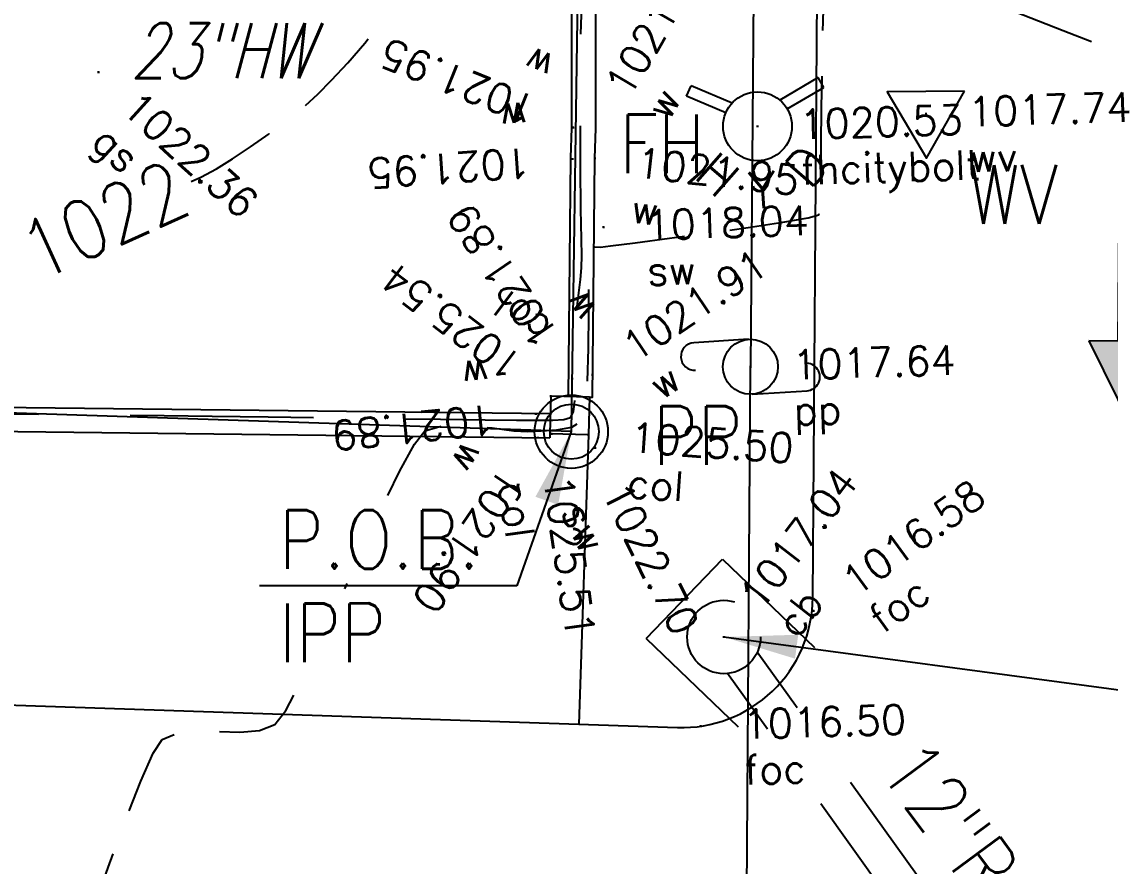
# Model space of a CAD drawing. Extents: x 1086 to 1385, y 787 to 1056.
# Drawn here: x 1289.4 to 1319.08, y 850.3 to 873.32 of the extents above; entities that cross this region are included whole.
import ezdxf
from ezdxf.enums import TextEntityAlignment as Align

# ---------------------------------------------------------------- set-up
doc = ezdxf.new("R2010")
doc.units = 0
doc.header["$LTSCALE"] = 20
doc.header["$MEASUREMENT"] = 0
doc.header["$PDMODE"] = 2
doc.header["$PDSIZE"] = 0.025
for name, pattern in [('DASHED2', [0.375, 0.25, -0.125]), ('HIDDEN', [0.375, 0.25, -0.125]), ('HIDDEN2', [0.1875, 0.125, -0.0625]), ('HIDDENX2', [0.75, 0.5, -0.25])]:
    doc.linetypes.add(name, pattern=pattern)
doc.layers.get('0').update_dxf_attribs({"linetype": 'CONTINUOUS'})
for name, color, linetype in [('CONC', 8, 'CONTINUOUS'), ('CONT-LBLS', 2, 'HIDDENX2'), ('CONT-MJR', 41, 'HIDDEN'), ('CONT-MNR', 35, 'HIDDEN2'), ('CURB', 1, 'CONTINUOUS'), ('DESC', 2, 'CONTINUOUS'), ('ELEV', 6, 'CONTINUOUS'), ('PL', 5, 'CONTINUOUS'), ('POW', 4, 'POWERLINE'), ('PTS', 2, 'CONTINUOUS'), ('PTS-GS', 6, 'CONTINUOUS'), ('STORM', 4, 'DASHED2'), ('TEXTM', 2, 'CONTINUOUS'), ('TREE-LBLS', 1, 'CONTINUOUS'), ('WALL', 191, 'CONTINUOUS'), ('WATER', 21, 'CONTINUOUS')]:
    doc.layers.add(name, color=color, linetype=linetype)
doc.styles.add('L60', font='simplex.shx', dxfattribs={"width": 0.75, "oblique": 15, "height": 1.5})
doc.styles.add('L80', font='simplex.shx', dxfattribs={"width": 0.85, "height": 1.6})
doc.styles.add('S6', font='SIMPLEX', dxfattribs={"height": 0.083333})
doc.styles.add('SHR', font='SIMPLEX', dxfattribs={"height": 1})
doc.styles.get("Standard").update_dxf_attribs({"font": 'ROMANS'})
doc.linetypes.add('POWERLINE', pattern='A,0.9,-0.27,["/\\/\\/\\/",STANDARD,S=0.05,R=0,X=-0.28,Y=-0.02],-0.1', length=1.27)
doc.dimstyles.get("Standard").update_dxf_attribs({"dimtxt": 0.18, "dimasz": 0.18, "dimexe": 0.18, "dimexo": 0.0625, "dimgap": 0.09, "dimtad": 0, "dimtih": 1, "dimtoh": 1, "dimdec": 4, "dimzin": 0, "dimtxsty": 'STANDARD', "dimcen": 0.09, "dimazin": 3, "dimtfac": 1, "dimtdec": 4, "dimtofl": 0, "dimtmove": 0, "dimatfit": 3, "dimtolj": 1, "dimtzin": 0})

# ---------------------------------------------------------------- blocks, each defined once
blk = doc.blocks.new('POINT')
blk.add_point((0, 0))
at = {"layer": 'DESC', "style": 'S6'}
blk.add_attdef('DESC', (0.1191, -0.1698), '', height=0.0833, dxfattribs=at)
at = {"layer": 'ELEV', "style": 'S6'}
blk.add_attdef('ELEV', (0.1191, -0.0403), '', height=0.0833, dxfattribs=at)
blk = doc.blocks.new('TF')
for p, q in [((0.1612, 0.0201), (0.1612, 0.0601)), ((0.1612, 0.0601), (0.2812, 0.0001)), ((0.0012, -0.0199), (0.0012, 0.0201)), ((0.0012, 0.0201), (0.1612, 0.0201)), ((0.1612, -0.0599), (0.2812, 0.0001)), ((0.1612, -0.0199), (0.0012, -0.0199)), ((0.1612, -0.0199), (0.1612, -0.0599))]:
    blk.add_line(p, q)
for points in [[(0.1612, -0.0599), (0.1612, 0.0601), (0.2812, 0.0001), (0.1612, 0.0601)], [(0.0012, 0.0201), (0.0012, -0.0199), (0.1612, 0.0201), (0.1612, -0.0199)]]:
    blk.add_solid(points)
blk = doc.blocks.new('IP')
for radius in [0.05, 0.0375]:
    blk.add_circle((0, 0), radius)
blk = doc.blocks.new('E_HYD')
for p, q in [((-0.0938, 0.0469), (-0.0868, 0.0609)), ((-0.0325, 0.0337), (-0.0868, 0.0609)), ((0.0868, 0.0609), (0.0325, 0.0337)), ((0.0938, 0.0469), (0.0868, 0.0609)), ((-0.0419, 0.021), (-0.0938, 0.0469)), ((0.0419, 0.021), (0.0938, 0.0469))]:
    blk.add_line(p, q)
blk.add_circle((0, 0), 0.0469)
at = {"style": 'SHR'}
for s, rotation, p in [('H', 315, (-0.0761, -0.08)), ('D', 45, (0.0812, -0.0762))]:
    blk.add_text(s, height=0.05, rotation=rotation, dxfattribs=at).set_placement(p, align=Align.CENTER)
blk.add_text('Y', height=0.05, dxfattribs=at).set_placement((0.0014, -0.1119), align=Align.CENTER)
blk = doc.blocks.new('U_POLE')
for p, q in [((0, 0.0375), (-0.075, 0.0375)), ((0, -0.0375), (0.075, -0.0375))]:
    blk.add_line(p, q)
blk.add_circle((0, 0), 0.0375)
for centre, start, end in [((-0.075, 0.01875), 90, 270), ((0.075, -0.01875), 270, 90)]:
    blk.add_arc(centre, 0.01875, start, end)

msp = doc.modelspace()

# ---------------------------------------------------------------- linework, layer by layer
at = {"layer": 'CONC'}
msp.add_line((1304.852, 862.055), (1304.588, 854.173), dxfattribs=at)
at = {"layer": 'CONT-MJR', "elevation": 1020, "flags": 128}
msp.add_lwpolyline([(1279.399, 859.844), (1279.442, 860.042), (1279.667, 861.09), (1279.828, 861.838), (1279.893, 862.137), (1279.923, 862.269), (1279.981, 862.381), (1280.185, 862.402), (1280.645, 862.418), (1281.237, 862.428), (1281.833, 862.434), (1282.308, 862.436), (1282.757, 862.431), (1283.404, 862.417), (1284.135, 862.398), (1284.833, 862.381), (1285.383, 862.371), (1285.669, 862.371), (1285.944, 862.408), (1286.255, 862.464), (1286.529, 862.507), (1286.766, 862.528), (1287.152, 862.556), (1287.609, 862.586), (1288.061, 862.612), (1288.432, 862.628), (1288.794, 862.632), (1289.327, 862.63), (1289.961, 862.624), (1290.627, 862.616), (1291.256, 862.609), (1291.778, 862.603), (1292.308, 862.596), (1293.285, 862.584), (1294.594, 862.566), (1296.117, 862.546), (1297.739, 862.525), (1299.343, 862.504), (1300.812, 862.485), (1302.031, 862.47), (1302.884, 862.461), (1303.253, 862.459), (1303.535, 862.46), (1303.875, 862.46), (1304.182, 862.478), (1304.363, 862.53), (1304.443, 862.687), (1304.473, 862.903), (1304.486, 863.095), (1304.493, 863.342), (1304.495, 863.813), (1304.496, 864.375), (1304.499, 864.896), (1304.509, 865.245), (1304.539, 865.56), (1304.586, 865.926), (1304.632, 866.292), (1304.661, 866.607), (1304.665, 866.95), (1304.657, 867.38), (1304.646, 867.822), (1304.639, 868.198), (1304.637, 868.514), (1304.634, 869.053), (1304.631, 869.742), (1304.628, 870.509), (1304.628, 871.284), (1304.63, 871.993), (1304.635, 872.567), (1304.65, 873.243), (1304.675, 874.075), (1304.705, 874.954), (1304.733, 875.77), (1304.756, 876.415), (1304.767, 876.779), (1304.771, 877.103), (1304.773, 877.479), (1304.774, 877.856), (1304.778, 878.18), (1304.788, 878.605), (1304.812, 879.447), (1304.843, 880.539), (1304.876, 881.714), (1304.906, 882.805), (1304.928, 883.644), (1304.937, 884.065), (1304.933, 884.381), (1304.924, 884.748), (1304.915, 885.114), (1304.909, 885.43), (1304.909, 885.857), (1304.911, 886.795), (1304.915, 888.096), (1304.92, 889.61), (1304.925, 891.19), (1304.93, 892.685), (1304.935, 893.946), (1304.939, 894.826), (1304.941, 895.175), (1304.936, 895.373), (1304.978, 895.553), (1305.249, 895.636), (1305.925, 895.807), (1306.871, 896.037), (1307.952, 896.295), (1309.035, 896.551), (1309.985, 896.774), (1310.667, 896.935), (1310.949, 897.003), (1311.137, 897.054), (1311.296, 897.144), (1311.31, 897.467), (1311.313, 898.267), (1311.307, 899.386), (1311.296, 900.662), (1311.284, 901.938), (1311.274, 903.053), (1311.268, 903.848), (1311.272, 904.163), (1311.337, 904.269), (1311.432, 904.341), (1311.681, 904.218), (1312.351, 903.873), (1313.366, 903.35), (1314.655, 902.695), (1316.145, 901.954), (1317.59, 901.254)], dxfattribs=at)
at = {"layer": 'CONT-MNR', "flags": 128}
for points, elevation in [([(1294.02, 868.964), (1294.278, 869.086), (1294.712, 869.314), (1295.144, 869.582), (1295.631, 869.906), (1296.141, 870.265), (1296.639, 870.639), (1297.094, 871.006), (1297.47, 871.345), (1297.846, 871.724), (1298.29, 872.2), (1298.754, 872.737), (1299.194, 873.301), (1299.562, 873.856), (1299.812, 874.368), (1299.919, 874.938), (1300.007, 875.927), (1300.077, 877.208), (1300.132, 878.657), (1300.174, 880.149), (1300.205, 881.557), (1300.226, 882.756), (1300.24, 883.622), (1300.249, 884.028), (1300.267, 884.404), (1300.287, 884.854), (1300.309, 885.269), (1300.331, 885.54), (1300.378, 885.795), (1300.443, 886.085), (1300.489, 886.34), (1300.506, 886.588), (1300.519, 886.95), (1300.53, 887.338), (1300.541, 887.663), (1300.56, 888.024), (1300.591, 888.61), (1300.628, 889.303), (1300.66, 889.988), (1300.68, 890.551), (1300.687, 891.021), (1300.689, 891.609), (1300.688, 892.242), (1300.685, 892.844), (1300.683, 893.339), (1300.683, 893.653), (1300.686, 894.03), (1300.691, 894.485), (1300.696, 894.896), (1300.699, 895.145), (1300.702, 895.348), (1300.705, 895.58), (1300.704, 895.782), (1300.692, 896.014), (1300.672, 896.293), (1300.657, 896.507), (1300.646, 896.681), (1300.634, 896.878), (1300.623, 897.051), (1300.607, 897.283), (1300.587, 897.57), (1300.579, 897.731), (1300.595, 897.801), (1300.616, 897.869), (1300.67, 898.006), (1300.726, 898.179), (1300.728, 898.397), (1300.717, 898.756), (1300.711, 899.076), (1300.721, 899.443), (1300.744, 900.176), (1300.774, 901.083), (1300.806, 901.973), (1300.833, 902.654), (1300.85, 902.933), (1300.908, 902.965), (1300.976, 902.984), (1301.124, 903.017), (1301.426, 903.09), (1301.744, 903.189), (1301.939, 903.302), (1302.003, 903.517), (1301.995, 903.79), (1301.978, 904.032), (1301.959, 904.333), (1301.909, 904.982), (1301.842, 905.845), (1301.769, 906.791), (1301.701, 907.687), (1301.652, 908.4), (1301.632, 908.799), (1301.592, 909.227), (1301.536, 909.739), (1301.554, 910.211), (1301.736, 910.516), (1302.056, 910.531), (1302.485, 910.358), (1302.936, 910.099), (1303.317, 909.857), (1303.54, 909.733), (1303.794, 909.688), (1304.084, 909.66), (1304.273, 909.651), (1304.459, 909.685), (1304.611, 909.716), (1304.702, 909.688), (1304.784, 909.684), (1304.778, 909.911), (1304.733, 910.44), (1304.671, 911.099), (1304.615, 911.716), (1304.587, 912.12), (1304.586, 912.507), (1304.597, 912.976), (1304.611, 913.392), (1304.619, 913.619), (1304.624, 913.755), (1304.63, 913.911), (1304.635, 914.047), (1304.647, 914.364), (1304.678, 915.166), (1304.723, 916.33), (1304.778, 917.734), (1304.839, 919.257), (1311.51, 921.028)], 1022), ([(1299.381, 860.409), (1299.695, 861.056), (1300.105, 861.807), (1300.392, 862.168), (1300.89, 862.311), (1301.54, 862.318), (1302.22, 862.25), (1302.812, 862.172), (1303.197, 862.147), (1303.561, 862.166), (1303.991, 862.194), (1304.394, 862.272), (1304.68, 862.442), (1304.771, 862.797), (1304.825, 863.501), (1304.851, 864.409), (1304.86, 865.374), (1304.862, 866.252), (1304.865, 866.895), (1304.88, 867.158), (1305.021, 867.186), (1305.179, 867.177), (1305.452, 867.211), (1306.122, 867.296), (1307.059, 867.418), (1308.131, 867.561), (1309.205, 867.712), (1310.151, 867.854), (1310.837, 867.974), (1311.131, 868.057), (1311.206, 868.288), (1311.195, 868.593), (1311.18, 868.861), (1311.185, 869.198), (1311.193, 869.952), (1311.206, 870.984), (1311.224, 872.153), (1311.248, 873.317), (1311.279, 874.337), (1311.317, 875.07), (1311.365, 875.378), (1311.569, 875.428), (1311.836, 875.383), (1312.07, 875.323), (1312.412, 875.193), (1313.265, 874.858), (1314.52, 874.363), (1316.065, 873.756), (1317.79, 873.082), (1319.587, 872.387), (1321.344, 871.719), (1322.952, 871.123), (1324.301, 870.646), (1325.281, 870.334), (1325.781, 870.234), (1326.213, 870.349), (1326.676, 870.585), (1327.15, 870.897), (1327.612, 871.239), (1328.043, 871.568), (1328.422, 871.836), (1328.795, 872.088), (1329.36, 872.48), (1330.06, 872.97), (1330.838, 873.516), (1331.64, 874.077), (1332.409, 874.611), (1333.089, 875.077), (1333.623, 875.433), (1334.239, 875.819), (1335.012, 876.291), (1335.855, 876.798), (1336.678, 877.288), (1337.393, 877.712), (1337.912, 878.019), (1338.147, 878.158), (1338.319, 878.266), (1338.514, 878.39), (1338.685, 878.499)], 1018), ([(1298.207, 857.866), (1298.272, 858.008)], 1018), ([(1284.873, 829.517), (1284.887, 829.865), (1284.92, 830.277), (1284.906, 830.668), (1284.782, 830.954), (1284.481, 831.004), (1283.885, 830.956), (1283.107, 830.87), (1282.259, 830.802), (1281.455, 830.812), (1280.807, 830.957), (1280.428, 831.295), (1280.485, 831.744), (1280.875, 832.474), (1281.535, 833.43), (1282.399, 834.557), (1283.405, 835.799), (1284.486, 837.1), (1285.58, 838.405), (1286.621, 839.658), (1287.545, 840.803), (1288.289, 841.785), (1288.787, 842.548), (1289.209, 843.415), (1289.684, 844.56), (1290.195, 845.901), (1290.723, 847.355), (1291.25, 848.837), (1291.758, 850.264), (1292.227, 851.553), (1292.641, 852.621), (1292.981, 853.384), (1293.229, 853.758), (1293.635, 853.931), (1294.164, 853.982), (1294.754, 853.971), (1295.347, 853.957), (1295.881, 854), (1296.297, 854.16), (1296.594, 854.547), (1297.012, 855.318), (1297.084, 855.466)], 1018)]:
    msp.add_lwpolyline(points, dxfattribs=dict(at, elevation=elevation))
at = {"layer": 'CURB'}
for p, q in [((1310.966, 857.627), (1311.617, 948.699)), ((1124.423, 860.225), (1307.274, 854.083))]:
    msp.add_line(p, q, dxfattribs=at)
msp.add_arc((1307.394, 857.652), 3.572, 268.076, 359.5904, dxfattribs=at)
at = {"layer": 'PL'}
for p, q in [((1305.104, 912.141), (1304.382, 862.146)), ((1304.382, 862.146), (1154.466, 867.165))]:
    msp.add_line(p, q, dxfattribs=at)
at = {"layer": 'POW', "ltscale": 0.8}
for p in [(1310.004, 948.697), (1308.956, 818.177)]:
    msp.add_line(p, (1309.265, 863.915), dxfattribs=at)
at = {"layer": 'STORM'}
for p, q in [((1306.421, 856.507), (1308.5, 858.67)), ((1308.5, 858.67), (1311.008, 856.259)), ((1306.421, 856.507), (1308.929, 854.096)), ((1319.278, 842.424), (1309.453, 856.136)), ((1318.465, 841.841), (1308.64, 855.554))]:
    msp.add_line(p, q, dxfattribs=at)
msp.add_circle((1308.542, 856.549), 1, dxfattribs=at)
at = {"layer": 'WALL'}
for p, q in [((1303.823, 863.117), (1303.794, 862.086)), ((1304.882, 863.086), (1303.823, 863.117)), ((1304.882, 863.086), (1304.852, 862.055)), ((1303.794, 862.086), (1303.792, 861.981)), ((1304.852, 862.055), (1303.794, 862.086))]:
    msp.add_line(p, q, dxfattribs=at)
for points in [[(1304.305, 863.103), (1304.37, 869.615), (1304.394, 870.421), (1304.417, 884.643), (1304.363, 897.538)], [(1304.882, 863.086), (1304.957, 863.085), (1305.023, 869.602), (1305.047, 870.411), (1305.069, 884.644), (1305.016, 897.331), (1305.021, 897.521), (1304.651, 897.531)], [(1232.455, 864.165), (1252.531, 863.626), (1265.322, 863.27), (1270.955, 863.047), (1283.95, 862.872), (1303.81, 862.643)], [(1232.462, 863.502), (1252.512, 862.964), (1265.3, 862.608), (1270.938, 862.384), (1283.941, 862.21), (1303.792, 861.981)]]:
    msp.add_lwpolyline(points, dxfattribs=at)
at = {"layer": 'WATER'}
msp.add_lwpolyline([(1315.098, 871.43), (1312.996, 871.404), (1314.069, 869.597)], close=True, dxfattribs=at)

# ---------------------------------------------------------------- block references
at = {"layer": 'POW', "xscale": 20, "yscale": 20, "zscale": 20, "rotation": 3.650108568028308}
msp.add_blockref('U_POLE', (1309.265, 863.915), dxfattribs=at)
at = {"layer": 'PTS'}
ref = msp.add_blockref('POINT', (1305.047, 870.411), dxfattribs=dict(at, xscale=9.6, yscale=9.6, zscale=9.6, rotation=59.69015842853402))
ref.add_attrib('ELEV', '1021.95', (1305.958, 871.202), dxfattribs={"layer": 'ELEV', "height": 0.8, "rotation": 59.6902, "style": 'S6'})
ref.add_attrib('DESC', 'w', (1307.031, 870.575), dxfattribs={"layer": 'DESC', "height": 0.8, "rotation": 59.6902, "style": 'S6'})
ref = msp.add_blockref('POINT', (1304.435, 870.437), dxfattribs=dict(at, xscale=9.6, yscale=9.6, zscale=9.6, rotation=158.0628482930447))
ref.add_attrib('ELEV', '1021.95', (1303.52, 871.223), dxfattribs={"layer": 'ELEV', "height": 0.8, "rotation": 158.0628, "style": 'S6'})
ref.add_attrib('DESC', 'w', (1303.984, 872.376), dxfattribs={"layer": 'DESC', "height": 0.8, "rotation": 158.0628, "style": 'S6'})
ref = msp.add_blockref('POINT', (1314.054, 870.811), dxfattribs=dict(at, xscale=9.6, yscale=9.6, zscale=9.6, rotation=1.78283024572904))
ref.add_attrib('ELEV', '1017.74', (1315.209, 870.459), dxfattribs={"layer": 'ELEV', "height": 0.8, "rotation": 1.7828, "style": 'S6'})
ref.add_attrib('DESC', 'wv', (1315.248, 869.217), dxfattribs={"layer": 'DESC', "height": 0.8, "rotation": 1.7828, "style": 'S6'})
ref = msp.add_blockref('POINT', (1304.414, 869.578), dxfattribs=dict(at, xscale=9.6, yscale=9.6, zscale=9.6, rotation=183.9652054571166))
ref.add_attrib('ELEV', '1021.95', (1303.247, 869.885), dxfattribs={"layer": 'ELEV', "height": 0.8, "rotation": 183.9652, "style": 'S6'})
ref.add_attrib('DESC', 'w', (1303.161, 871.125), dxfattribs={"layer": 'DESC', "height": 0.8, "rotation": 183.9652, "style": 'S6'})
ref = msp.add_blockref('POINT', (1309.458, 870.469), dxfattribs=dict(at, xscale=9.6, yscale=9.6, zscale=9.6, rotation=1.78283024572904))
ref.add_attrib('ELEV', '1020.53', (1310.612, 870.118), dxfattribs={"layer": 'ELEV', "height": 0.8, "rotation": 1.7828, "style": 'S6'})
ref.add_attrib('DESC', 'fhcitybolt', (1310.651, 868.876), dxfattribs={"layer": 'DESC', "height": 0.8, "rotation": 1.7828, "style": 'S6'})
ref = msp.add_blockref('POINT', (1305.023, 869.602), dxfattribs=dict(at, xscale=9.6, yscale=9.6, zscale=9.6, rotation=353.5339667120633))
ref.add_attrib('ELEV', '1021.95', (1306.115, 869.089), dxfattribs={"layer": 'ELEV', "height": 0.8, "rotation": 353.534, "style": 'S6'})
ref.add_attrib('DESC', 'w', (1305.975, 867.854), dxfattribs={"layer": 'DESC', "height": 0.8, "rotation": 353.534, "style": 'S6'})
ref = msp.add_blockref('POINT', (1304.406, 863.595), dxfattribs=dict(at, xscale=9.6, yscale=9.6, zscale=9.6, rotation=123.9018474040628))
ref.add_attrib('ELEV', '1021.89', (1304.09, 864.759), dxfattribs={"layer": 'ELEV', "height": 0.8, "rotation": 123.9018, "style": 'S6'})
ref.add_attrib('DESC', 'w', (1305.122, 865.453), dxfattribs={"layer": 'DESC', "height": 0.8, "rotation": 123.9018, "style": 'S6'})
ref = msp.add_blockref('POINT', (1305.262, 867.724), dxfattribs=dict(at, xscale=9.6, yscale=9.6, zscale=9.6, rotation=1.78283024572904))
ref.add_attrib('ELEV', '1018.04', (1306.417, 867.373), dxfattribs={"layer": 'ELEV', "height": 0.8, "rotation": 1.7828, "style": 'S6'})
ref.add_attrib('DESC', 'sw', (1306.456, 866.13), dxfattribs={"layer": 'DESC', "height": 0.8, "rotation": 1.7828, "style": 'S6'})
ref = msp.add_blockref('POINT', (1304.963, 863.693), dxfattribs=dict(at, xscale=9.6, yscale=9.6, zscale=9.6, rotation=34.08589338879423))
ref.add_attrib('ELEV', '1021.91', (1306.127, 864.013), dxfattribs={"layer": 'ELEV', "height": 0.8, "rotation": 34.0859, "style": 'S6'})
ref.add_attrib('DESC', 'w', (1306.823, 862.983), dxfattribs={"layer": 'DESC', "height": 0.8, "rotation": 34.0859, "style": 'S6'})
ref = msp.add_blockref('POINT', (1303.823, 863.117), dxfattribs=dict(at, xscale=9.6, yscale=9.6, zscale=9.6, rotation=142.8750654050348))
ref.add_attrib('ELEV', '1025.54', (1303.145, 864.115), dxfattribs={"layer": 'ELEV', "height": 0.8, "rotation": 142.8751, "style": 'S6'})
ref.add_attrib('DESC', 'col', (1303.896, 865.106), dxfattribs={"layer": 'DESC', "height": 0.8, "rotation": 142.8751, "style": 'S6'})
ref = msp.add_blockref('POINT', (1309.265, 863.915), dxfattribs=dict(at, xscale=9.6, yscale=9.6, zscale=9.6, rotation=1.78283024572904))
ref.add_attrib('ELEV', '1017.64', (1310.419, 863.564), dxfattribs={"layer": 'ELEV', "height": 0.8, "rotation": 1.7828, "style": 'S6'})
ref.add_attrib('DESC', 'pp', (1310.458, 862.322), dxfattribs={"layer": 'DESC', "height": 0.8, "rotation": 1.7828, "style": 'S6'})
ref = msp.add_blockref('POINT', (1303.413, 862.631), dxfattribs=dict(at, xscale=9.6, yscale=9.6, zscale=9.6, rotation=186.1647480698722))
ref.add_attrib('ELEV', '1021.89', (1302.235, 862.893), dxfattribs={"layer": 'ELEV', "height": 0.8, "rotation": 186.1647, "style": 'S6'})
ref.add_attrib('DESC', 'w', (1302.102, 864.129), dxfattribs={"layer": 'DESC', "height": 0.8, "rotation": 186.1647, "style": 'S6'})
ref = msp.add_blockref('POINT', (1303.843, 862.085), dxfattribs=dict(at, xscale=9.6, yscale=9.6, zscale=9.6, rotation=278.0537267743959))
ref.add_attrib('ELEV', '1025.51', (1303.62, 860.898), dxfattribs={"layer": 'ELEV', "height": 0.8, "rotation": 278.0537, "style": 'S6'})
ref.add_attrib('DESC', 'col', (1302.39, 860.724), dxfattribs={"layer": 'DESC', "height": 0.8, "rotation": 278.0537, "style": 'S6'})
ref = msp.add_blockref('POINT', (1304.852, 862.055), dxfattribs=dict(at, xscale=9.6, yscale=9.6, zscale=9.6, rotation=356.143798083567))
ref.add_attrib('ELEV', '1025.50', (1305.967, 861.592), dxfattribs={"layer": 'ELEV', "height": 0.8, "rotation": 356.1438, "style": 'S6'})
ref.add_attrib('DESC', 'col', (1305.884, 860.352), dxfattribs={"layer": 'DESC', "height": 0.8, "rotation": 356.1438, "style": 'S6'})
ref = msp.add_blockref('POINT', (1303.472, 861.984), dxfattribs=dict(at, xscale=9.6, yscale=9.6, zscale=9.6, rotation=235.8918598536483))
ref.add_attrib('ELEV', '1021.90', (1302.51, 861.255), dxfattribs={"layer": 'ELEV', "height": 0.8, "rotation": 235.8919, "style": 'S6'})
ref.add_attrib('DESC', 'w', (1301.481, 861.952), dxfattribs={"layer": 'DESC', "height": 0.8, "rotation": 235.8919, "style": 'S6'})
ref = msp.add_blockref('POINT', (1305.032, 861.706), dxfattribs=dict(at, xscale=9.6, yscale=9.6, zscale=9.6, rotation=296.4478287463162))
ref.add_attrib('ELEV', '1022.70', (1305.195, 860.51), dxfattribs={"layer": 'ELEV', "height": 0.8, "rotation": 296.4478, "style": 'S6'})
ref.add_attrib('DESC', 'sw', (1304.082, 859.956), dxfattribs={"layer": 'DESC', "height": 0.8, "rotation": 296.4478, "style": 'S6'})
ref = msp.add_blockref('POINT', (1308.542, 856.549), dxfattribs=dict(at, xscale=9.6, yscale=9.6, zscale=9.6, rotation=52.59537932490877))
ref.add_attrib('ELEV', '1017.04', (1309.544, 857.222), dxfattribs={"layer": 'ELEV', "height": 0.8, "rotation": 52.5954, "style": 'S6'})
ref.add_attrib('DESC', 'cb', (1310.531, 856.467), dxfattribs={"layer": 'DESC', "height": 0.8, "rotation": 52.5954, "style": 'S6'})
ref = msp.add_blockref('POINT', (1310.989, 857.261), dxfattribs=dict(at, xscale=9.6, yscale=9.6, zscale=9.6, rotation=36.01839143119494))
ref.add_attrib('ELEV', '1016.58', (1312.142, 857.621), dxfattribs={"layer": 'ELEV', "height": 0.8, "rotation": 36.0184, "style": 'S6'})
ref.add_attrib('DESC', 'foc', (1312.873, 856.615), dxfattribs={"layer": 'DESC', "height": 0.8, "rotation": 36.0184, "style": 'S6'})
ref = msp.add_blockref('POINT', (1307.911, 854.118), dxfattribs=dict(at, xscale=9.6, yscale=9.6, zscale=9.6, rotation=1.78283024572904))
ref.add_attrib('ELEV', '1016.50', (1309.066, 853.767), dxfattribs={"layer": 'ELEV', "height": 0.8, "rotation": 1.7828, "style": 'S6'})
ref.add_attrib('DESC', 'foc', (1309.105, 852.525), dxfattribs={"layer": 'DESC', "height": 0.8, "rotation": 1.7828, "style": 'S6'})
at = {"layer": 'PTS-GS'}
ref = msp.add_blockref('POINT', (1284.463, 874.073), dxfattribs=dict(at, xscale=9.6, yscale=9.6, zscale=9.6, rotation=3.650108568028308))
ref.add_attrib('ELEV', '1024.28', (1285.629, 873.759), dxfattribs={"layer": 'ELEV', "height": 0.8, "rotation": 3.6501, "style": 'S6'})
ref.add_attrib('DESC', 'gs', (1285.708, 872.519), dxfattribs={"layer": 'DESC', "height": 0.8, "rotation": 3.6501, "style": 'S6'})
ref = msp.add_blockref('POINT', (1291.49, 871.947), dxfattribs=dict(at, xscale=9.6, yscale=9.6, zscale=9.6, rotation=317.8958759552913))
ref.add_attrib('ELEV', '1022.36', (1292.078, 870.894), dxfattribs={"layer": 'ELEV', "height": 0.8, "rotation": 317.8959, "style": 'S6'})
ref.add_attrib('DESC', 'gs', (1291.245, 869.971), dxfattribs={"layer": 'DESC', "height": 0.8, "rotation": 317.8959, "style": 'S6'})
at = {"layer": 'TEXTM', "xscale": 20, "yscale": 20, "zscale": 20}
for name, p, rotation in [('TF', (1319.714, 867.838), 269.6231846647984), ('IP', (1304.382, 862.146), 0.04035393907949758)]:
    msp.add_blockref(name, p, dxfattribs=dict(at, rotation=rotation))
at = {"layer": 'WATER', "xscale": 20, "yscale": 20, "zscale": 20, "rotation": 3.650108568028308}
msp.add_blockref('E_HYD', (1309.458, 870.469), dxfattribs=at)

# ---------------------------------------------------------------- texts
at = {"layer": 'CONT-LBLS', "style": 'L80', "width": 0.85}
msp.add_text('1022', height=1.6, rotation=24.4422, dxfattribs=at).set_placement((1289.849, 866.216))
at = {"layer": 'TEXTM', "style": 'L80', "width": 0.85}
for s, rotation, p in [('FH', 0.0404, (1305.694, 869.19)), ('WV', 0.0404, (1315.211, 867.813)), ('PP', 0.0404, (1306.606, 861.24)), ('P.O.B.', 0.0404, (1296.408, 858.407)), ('IPP', 0.0404, (1296.41, 855.865)), ('12"RCP', 306.5272, (1312.705, 852.956))]:
    msp.add_text(s, height=1.6, rotation=rotation, dxfattribs=at).set_placement(p)
at = {"layer": 'TREE-LBLS', "style": 'L60', "oblique": 15, "width": 0.75}
msp.add_text('23"HW', height=1.5, rotation=0.0404, dxfattribs=at).set_placement((1292.372, 871.777))

# ---------------------------------------------------------------- leaders
at = {"layer": 'TEXTM'}
for points in [[(1304.382, 862.146), (1302.893, 857.945), (1295.878, 857.94)], [(1308.542, 856.549), (1344.419, 851.759), (1359.364, 851.769)]]:
    msp.add_leader(points, dimstyle='STANDARD', override={"dimscale": 20, "dimtxt": 0.1, "dimasz": 0.1, "dimexe": 0.075, "dimexo": 0.05, "dimgap": 0.075, "dimtih": 0, "dimtoh": 0, "dimdec": 1, "dimzin": 7, "dimpost": "'", "dimtxsty": 'L60', "dimcen": 0.05, "dimaunit": 1, "dimtdec": 2, "dimtzin": 7}, dxfattribs=at)

doc.saveas('drawing.dxf')
